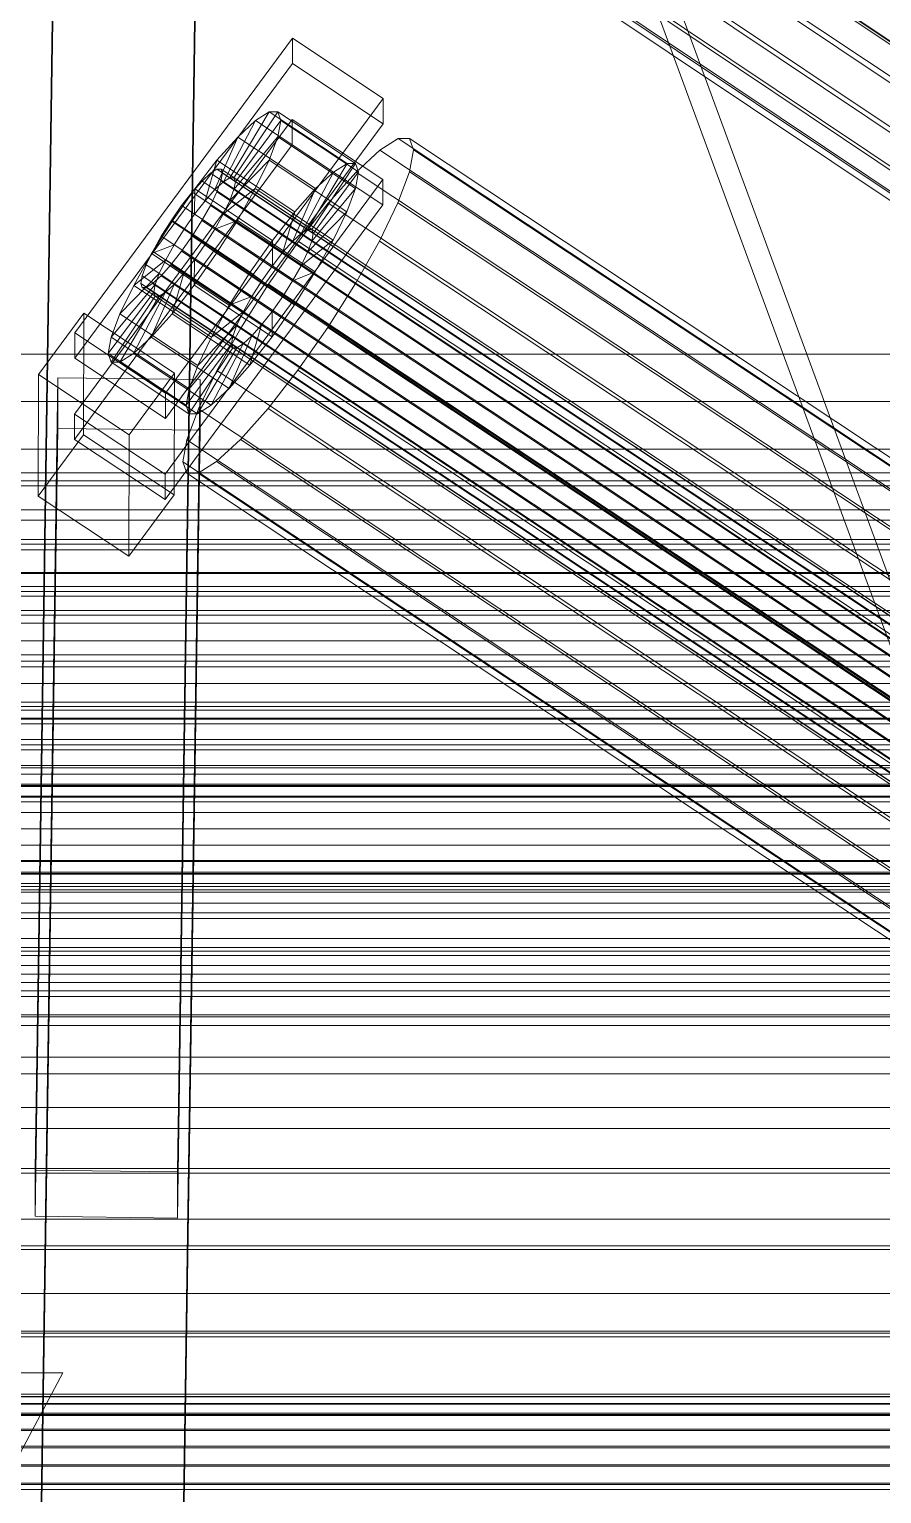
# Model space of a CAD drawing. Header units: millimetres. Extents: x -2500 to 58855, y -53268 to 6837.
# Drawn here: x -379.3 to -271.5, y -33534 to -33348.9 of the extents above; entities that cross this region are included whole.
import ezdxf

# ---------------------------------------------------------------- set-up
doc = ezdxf.new("R2010")
doc.units = ezdxf.units.MM
for name, color, linetype, lineweight in [('frontal_briquetadora', 7, 'Continuous', 0), ('frontal_C01', 7, 'Continuous', 0), ('frontal_C02', 7, 'Continuous', 0), ('frontal_C03', 7, 'Continuous', 0), ('frontal_mezcladora', 7, 'Continuous', 0), ('frontal_secador', 7, 'Continuous', 0)]:
    doc.layers.add(name, color=color, linetype=linetype, lineweight=lineweight)

msp = doc.modelspace()

# ---------------------------------------------------------------- linework, layer by layer
at = {"layer": 'frontal_briquetadora'}
for p, q in [((-170, -33700), (-305, -33332.75)), ((-167, -33700), (-302, -33332.75))]:
    msp.add_line(p, q, dxfattribs=at)
at = {"layer": 'frontal_C01'}
for p, q in [((-373.501, -33387.324), (-345.969, -33350.085)), ((-345.981, -33353.287), (-345.969, -33350.085)), ((-345.969, -33350.085), (-334.501, -33357.697)), ((-345.981, -33353.287), (-373.513, -33390.526)), ((-334.513, -33360.899), (-345.981, -33353.287)), ((-334.501, -33357.697), (-362.033, -33394.936)), ((-334.501, -33357.697), (-334.513, -33360.899)), ((-373.539, -33397.57), (-346.008, -33360.331)), ((-353.892, -33367.708), (-348.918, -33359.389)), ((-353.378, -33367.706), (-347.835, -33359.383)), ((-348.918, -33359.389), (-350.645, -33360.471)), ((-347.835, -33359.383), (-348.918, -33359.389)), ((-348.918, -33359.389), (-339.088, -33365.913)), ((-347.835, -33359.383), (-338.005, -33365.908)), ((-347.47, -33360.456), (-347.835, -33359.383)), ((-346.02, -33363.532), (-346.008, -33360.331)), ((-346.008, -33360.331), (-334.539, -33367.942)), ((-362.045, -33398.137), (-334.513, -33360.899)), ((-354.71, -33368.221), (-350.645, -33360.471)), ((-353.205, -33368.214), (-347.47, -33360.456)), ((-350.645, -33360.471), (-352.899, -33362.558)), ((-350.645, -33360.471), (-340.816, -33366.996)), ((-347.847, -33362.532), (-347.47, -33360.456)), ((-347.47, -33360.456), (-337.64, -33366.98)), ((-346.02, -33363.532), (-373.551, -33400.771)), ((-355.777, -33369.209), (-352.899, -33362.558)), ((-352.899, -33362.558), (-355.525, -33365.505)), ((-353.384, -33369.197), (-347.847, -33362.532)), ((-352.899, -33362.558), (-343.069, -33369.082)), ((-348.941, -33365.472), (-347.847, -33362.532)), ((-347.847, -33362.532), (-338.017, -33369.057)), ((-334.551, -33371.144), (-346.02, -33363.532)), ((-332.629, -33362.763), (-334.938, -33364.211)), ((-331.181, -33362.756), (-332.629, -33362.763)), ((-332.629, -33362.763), (-148.32, -33485.095)), ((-330.692, -33364.19), (-331.181, -33362.756)), ((-331.181, -33362.756), (-146.872, -33485.088)), ((-355.525, -33365.505), (-358.345, -33369.113)), ((-357.021, -33370.606), (-355.525, -33365.505)), ((-355.525, -33365.505), (-345.695, -33372.029)), ((-353.902, -33370.59), (-348.941, -33365.472)), ((-350.678, -33369.075), (-348.941, -33365.472)), ((-348.941, -33365.472), (-339.111, -33371.996)), ((-339.088, -33365.913), (-344.062, -33374.233)), ((-338.005, -33365.908), (-343.549, -33374.23)), ((-340.816, -33366.996), (-339.088, -33365.913)), ((-339.088, -33365.913), (-338.005, -33365.908)), ((-338.005, -33365.908), (-337.64, -33366.98)), ((-334.938, -33364.211), (-337.95, -33366.999)), ((-334.938, -33364.211), (-150.629, -33486.542)), ((-331.197, -33366.966), (-330.692, -33364.19)), ((-330.692, -33364.19), (-146.383, -33486.521)), ((-356.348, -33367.134), (-357.415, -33368.122)), ((-355.53, -33366.621), (-356.348, -33367.134)), ((-356.348, -33367.134), (-142.549, -33509.038)), ((-355.017, -33366.618), (-355.53, -33366.621)), ((-355.53, -33366.621), (-141.731, -33508.525)), ((-355.022, -33368.11), (-354.844, -33367.126)), ((-354.844, -33367.126), (-355.017, -33366.618)), ((-355.017, -33366.618), (-141.218, -33508.523)), ((-354.844, -33367.126), (-141.045, -33509.031)), ((-354.71, -33368.221), (-353.892, -33367.708)), ((-353.892, -33367.708), (-353.378, -33367.706)), ((-344.062, -33374.233), (-353.892, -33367.708)), ((-343.549, -33374.23), (-353.378, -33367.706)), ((-353.378, -33367.706), (-353.205, -33368.214)), ((-340.816, -33366.996), (-344.88, -33374.746)), ((-337.64, -33366.98), (-343.376, -33374.738)), ((-343.069, -33369.082), (-340.816, -33366.996)), ((-337.95, -33366.999), (-341.461, -33370.94)), ((-337.64, -33366.98), (-338.017, -33369.057)), ((-337.95, -33366.999), (-153.641, -33489.331)), ((-332.659, -33370.896), (-331.197, -33366.966)), ((-331.197, -33366.966), (-146.887, -33489.297)), ((-334.539, -33367.942), (-362.071, -33405.181)), ((-358.345, -33369.113), (-361.166, -33373.135)), ((-358.659, -33369.518), (-359.995, -33371.227)), ((-357.415, -33368.122), (-358.659, -33369.518)), ((-358.659, -33369.518), (-144.861, -33511.423)), ((-358.345, -33369.113), (-358.357, -33372.314)), ((-348.515, -33375.637), (-358.345, -33369.113)), ((-357.415, -33368.122), (-143.617, -33510.026)), ((-357.021, -33370.606), (-355.777, -33369.209)), ((-356.363, -33371.209), (-355.541, -33369.503)), ((-355.777, -33369.209), (-354.71, -33368.221)), ((-345.947, -33375.734), (-355.777, -33369.209)), ((-355.541, -33369.503), (-355.022, -33368.11)), ((-355.541, -33369.503), (-141.742, -33511.407)), ((-355.022, -33368.11), (-141.224, -33510.015)), ((-354.725, -33372.296), (-350.678, -33369.075)), ((-344.88, -33374.746), (-354.71, -33368.221)), ((-353.384, -33369.197), (-353.902, -33370.59)), ((-353.205, -33368.214), (-353.384, -33369.197)), ((-343.554, -33375.722), (-353.384, -33369.197)), ((-343.376, -33374.738), (-353.205, -33368.214)), ((-352.938, -33373.094), (-350.678, -33369.075)), ((-350.678, -33369.075), (-340.848, -33375.599)), ((-343.069, -33369.082), (-345.947, -33375.734)), ((-345.695, -33372.029), (-343.069, -33369.082)), ((-338.017, -33369.057), (-343.554, -33375.722)), ((-338.017, -33369.057), (-339.111, -33371.996)), ((-334.539, -33367.942), (-334.551, -33371.144)), ((-362.083, -33408.383), (-334.551, -33371.144)), ((-359.995, -33371.227), (-361.332, -33373.132)), ((-146.196, -33513.132), (-359.995, -33371.227)), ((-358.357, -33372.314), (-357.021, -33370.606)), ((-357.434, -33373.113), (-356.363, -33371.209)), ((-347.191, -33377.13), (-357.021, -33370.606)), ((-356.363, -33371.209), (-142.565, -33513.113)), ((-353.902, -33370.59), (-354.725, -33372.296)), ((-344.073, -33377.114), (-353.902, -33370.59)), ((-341.461, -33370.94), (-345.231, -33375.763)), ((-341.461, -33370.94), (-157.152, -33493.271)), ((-334.981, -33375.712), (-332.659, -33370.896)), ((-332.659, -33370.896), (-148.35, -33493.227)), ((-361.166, -33373.135), (-363.797, -33377.298)), ((-361.332, -33373.132), (-362.578, -33375.104)), ((-361.332, -33373.132), (-147.533, -33515.037)), ((-359.693, -33374.22), (-361.166, -33373.135)), ((-361.166, -33373.135), (-351.336, -33379.659)), ((-359.693, -33374.22), (-358.357, -33372.314)), ((-358.68, -33375.085), (-357.434, -33373.113)), ((-358.357, -33372.314), (-348.527, -33378.839)), ((-357.434, -33373.113), (-143.635, -33515.017)), ((-354.725, -33372.296), (-355.796, -33374.2)), ((-355.796, -33374.2), (-352.938, -33373.094)), ((-355.569, -33377.257), (-352.938, -33373.094)), ((-344.895, -33378.821), (-354.725, -33372.296)), ((-352.938, -33373.094), (-343.108, -33379.618)), ((-348.515, -33375.637), (-345.695, -33372.029)), ((-345.695, -33372.029), (-347.191, -33377.13)), ((-339.111, -33371.996), (-344.073, -33377.114)), ((-339.111, -33371.996), (-340.848, -33375.599)), ((-362.578, -33375.104), (-363.648, -33377.008)), ((-362.578, -33375.104), (-148.779, -33517.009)), ((-360.939, -33376.192), (-359.693, -33374.22)), ((-360.017, -33376.99), (-358.68, -33375.085)), ((-349.863, -33380.744), (-359.693, -33374.22)), ((-358.68, -33375.085), (-144.881, -33516.989)), ((-355.796, -33374.2), (-357.042, -33376.172)), ((-345.966, -33380.725), (-355.796, -33374.2)), ((-344.88, -33374.746), (-345.947, -33375.734)), ((-344.062, -33374.233), (-344.88, -33374.746)), ((-343.549, -33374.23), (-344.062, -33374.233)), ((-343.554, -33375.722), (-343.376, -33374.738)), ((-343.376, -33374.738), (-343.549, -33374.23)), ((-363.648, -33377.008), (-364.471, -33378.715)), ((-360.939, -33376.192), (-363.797, -33377.298)), ((-363.648, -33377.008), (-149.85, -33518.913)), ((-362.01, -33378.096), (-360.939, -33376.192)), ((-361.352, -33378.699), (-360.017, -33376.99)), ((-351.109, -33382.716), (-360.939, -33376.192)), ((-360.017, -33376.99), (-146.218, -33518.895)), ((-357.042, -33376.172), (-358.378, -33378.078)), ((-357.042, -33376.172), (-355.569, -33377.257)), ((-347.212, -33382.697), (-357.042, -33376.172)), ((-351.336, -33379.659), (-348.515, -33375.637)), ((-345.231, -33375.763), (-349.002, -33381.14)), ((-348.527, -33378.839), (-348.515, -33375.637)), ((-345.947, -33375.734), (-347.191, -33377.13)), ((-160.922, -33498.094), (-345.231, -33375.763)), ((-340.848, -33375.599), (-344.895, -33378.821)), ((-344.073, -33377.114), (-343.554, -33375.722)), ((-340.848, -33375.599), (-343.108, -33379.618)), ((-338.003, -33381.085), (-334.981, -33375.712)), ((-334.981, -33375.712), (-150.672, -33498.043)), ((-363.797, -33377.298), (-366.057, -33381.318)), ((-362.01, -33378.096), (-366.057, -33381.318)), ((-364.471, -33378.715), (-364.989, -33380.107)), ((-364.471, -33378.715), (-150.672, -33520.619)), ((-363.797, -33377.298), (-353.967, -33383.822)), ((-362.833, -33379.802), (-362.01, -33378.096)), ((-362.596, -33380.095), (-361.352, -33378.699)), ((-352.18, -33384.62), (-362.01, -33378.096)), ((-361.352, -33378.699), (-147.554, -33520.604)), ((-358.378, -33378.078), (-359.714, -33379.787)), ((-358.39, -33381.279), (-355.569, -33377.257)), ((-358.378, -33378.078), (-358.39, -33381.279)), ((-348.548, -33384.602), (-358.378, -33378.078)), ((-355.569, -33377.257), (-345.739, -33383.781)), ((-348.527, -33378.839), (-349.863, -33380.744)), ((-347.191, -33377.13), (-348.527, -33378.839)), ((-345.966, -33380.725), (-344.895, -33378.821)), ((-344.895, -33378.821), (-344.073, -33377.114)), ((-362.833, -33379.802), (-367.794, -33384.92)), ((-364.989, -33380.107), (-365.168, -33381.091)), ((-364.989, -33380.107), (-151.191, -33522.012)), ((-363.664, -33381.083), (-362.596, -33380.095)), ((-363.351, -33381.195), (-362.833, -33379.802)), ((-353.003, -33386.326), (-362.833, -33379.802)), ((-362.596, -33380.095), (-148.798, -33522)), ((-359.714, -33379.787), (-361.21, -33384.887)), ((-359.714, -33379.787), (-360.958, -33381.183)), ((-349.884, -33386.311), (-359.714, -33379.787)), ((-353.967, -33383.822), (-351.336, -33379.659)), ((-351.336, -33379.659), (-349.863, -33380.744)), ((-347.212, -33382.697), (-345.966, -33380.725)), ((-343.108, -33379.618), (-345.966, -33380.725)), ((-343.108, -33379.618), (-345.739, -33383.781)), ((-363.53, -33382.178), (-369.265, -33389.936)), ((-363.351, -33381.195), (-368.888, -33387.86)), ((-366.057, -33381.318), (-367.794, -33384.92)), ((-362.025, -33382.171), (-366.09, -33389.921)), ((-366.057, -33381.318), (-356.228, -33387.842)), ((-365.168, -33381.091), (-364.995, -33381.599)), ((-365.168, -33381.091), (-151.369, -33522.995)), ((-364.995, -33381.599), (-364.482, -33381.596)), ((-364.995, -33381.599), (-151.196, -33523.503)), ((-364.482, -33381.596), (-363.664, -33381.083)), ((-364.482, -33381.596), (-150.683, -33523.501)), ((-360.958, -33381.183), (-363.836, -33387.835)), ((-363.664, -33381.083), (-149.865, -33522.988)), ((-363.53, -33382.178), (-363.351, -33381.195)), ((-363.357, -33382.686), (-363.53, -33382.178)), ((-353.7, -33388.703), (-363.53, -33382.178)), ((-353.521, -33387.719), (-363.351, -33381.195)), ((-362.025, -33382.171), (-362.843, -33382.684)), ((-360.958, -33381.183), (-362.025, -33382.171)), ((-352.196, -33388.695), (-362.025, -33382.171)), ((-361.21, -33384.887), (-358.39, -33381.279)), ((-351.128, -33387.707), (-360.958, -33381.183)), ((-358.39, -33381.279), (-348.56, -33387.804)), ((-349.002, -33381.14), (-352.519, -33386.705)), ((-349.863, -33380.744), (-351.109, -33382.716)), ((-349.002, -33381.14), (-164.693, -33503.471)), ((-341.52, -33386.65), (-338.003, -33381.085)), ((-338.003, -33381.085), (-153.694, -33503.417)), ((-363.357, -33382.686), (-368.9, -33391.009)), ((-362.843, -33382.684), (-367.817, -33391.003)), ((-362.843, -33382.684), (-363.357, -33382.686)), ((-353.527, -33389.211), (-363.357, -33382.686)), ((-353.014, -33389.208), (-362.843, -33382.684)), ((-356.228, -33387.842), (-353.967, -33383.822)), ((-353.967, -33383.822), (-351.109, -33382.716)), ((-351.109, -33382.716), (-352.18, -33384.62)), ((-345.739, -33383.781), (-348.56, -33387.804)), ((-348.548, -33384.602), (-347.212, -33382.697)), ((-345.739, -33383.781), (-347.212, -33382.697)), ((-378.086, -33392.57), (-372.35, -33384.812)), ((-372.408, -33400.18), (-372.35, -33384.812)), ((-372.35, -33384.812), (-360.882, -33392.424)), ((-367.794, -33384.92), (-368.888, -33387.86)), ((-367.794, -33384.92), (-357.964, -33391.444)), ((-363.836, -33387.835), (-361.21, -33384.887)), ((-361.21, -33384.887), (-351.38, -33391.412)), ((-356.228, -33387.842), (-352.18, -33384.62)), ((-352.18, -33384.62), (-353.003, -33386.326)), ((-349.884, -33386.311), (-348.548, -33384.602)), ((-348.56, -33387.804), (-348.548, -33384.602)), ((-373.501, -33387.324), (-373.513, -33390.526)), ((-362.033, -33394.936), (-373.501, -33387.324)), ((-368.888, -33387.86), (-369.265, -33389.936)), ((-368.888, -33387.86), (-359.058, -33394.384)), ((-366.09, -33389.921), (-363.836, -33387.835)), ((-363.836, -33387.835), (-354.006, -33394.359)), ((-359.058, -33394.384), (-353.521, -33387.719)), ((-357.964, -33391.444), (-353.003, -33386.326)), ((-357.964, -33391.444), (-356.228, -33387.842)), ((-352.519, -33386.705), (-355.541, -33392.079)), ((-354.006, -33394.359), (-351.128, -33387.707)), ((-353.521, -33387.719), (-353.7, -33388.703)), ((-353.003, -33386.326), (-353.521, -33387.719)), ((-352.519, -33386.705), (-168.21, -33509.037)), ((-352.196, -33388.695), (-351.128, -33387.707)), ((-351.38, -33391.412), (-349.884, -33386.311)), ((-348.56, -33387.804), (-351.38, -33391.412)), ((-351.128, -33387.707), (-349.884, -33386.311)), ((-345.291, -33392.028), (-341.52, -33386.65)), ((-341.52, -33386.65), (-157.211, -33508.982)), ((-369.265, -33389.936), (-368.9, -33391.009)), ((-369.265, -33389.936), (-359.436, -33396.461)), ((-367.817, -33391.003), (-366.09, -33389.921)), ((-366.09, -33389.921), (-356.26, -33396.445)), ((-359.436, -33396.461), (-353.7, -33388.703)), ((-359.07, -33397.533), (-353.527, -33389.211)), ((-357.987, -33397.528), (-353.014, -33389.208)), ((-356.26, -33396.445), (-352.196, -33388.695)), ((-353.7, -33388.703), (-353.527, -33389.211)), ((-353.527, -33389.211), (-353.014, -33389.208)), ((-353.014, -33389.208), (-352.196, -33388.695)), ((-373.513, -33390.526), (-362.045, -33398.137)), ((-368.9, -33391.009), (-367.817, -33391.003)), ((-368.9, -33391.009), (-359.07, -33397.533)), ((-367.817, -33391.003), (-357.987, -33397.528)), ((-359.058, -33394.384), (-357.964, -33391.444)), ((-351.38, -33391.412), (-354.006, -33394.359)), ((-378.512, -33584.927), (-375.644, -33392.979)), ((-378.086, -33392.57), (-378.143, -33407.938)), ((-366.618, -33400.182), (-378.086, -33392.57)), ((-375.644, -33399.383), (-375.644, -33392.979)), ((-375.644, -33392.979), (-357.646, -33393.221)), ((-360.882, -33392.424), (-366.618, -33400.182)), ((-360.882, -33392.424), (-360.939, -33407.792)), ((-357.646, -33393.221), (-360.514, -33585.168)), ((-355.541, -33392.079), (-357.863, -33396.895)), ((-357.646, -33393.221), (-357.646, -33399.624)), ((-355.541, -33392.079), (-171.232, -33514.41)), ((-349.061, -33396.851), (-345.291, -33392.028)), ((-345.291, -33392.028), (-160.982, -33514.359)), ((-362.045, -33398.137), (-362.033, -33394.936)), ((-359.436, -33396.461), (-359.058, -33394.384)), ((-354.006, -33394.359), (-356.26, -33396.445)), ((-359.07, -33397.533), (-359.436, -33396.461)), ((-357.863, -33396.895), (-359.326, -33400.825)), ((-356.26, -33396.445), (-357.987, -33397.528)), ((-357.863, -33396.895), (-173.554, -33519.226)), ((-352.572, -33400.791), (-349.061, -33396.851)), ((-349.061, -33396.851), (-164.752, -33519.182)), ((-373.539, -33397.57), (-373.551, -33400.771)), ((-362.071, -33405.181), (-373.539, -33397.57)), ((-357.987, -33397.528), (-359.07, -33397.533)), ((-378.512, -33591.331), (-375.644, -33399.383)), ((-372.408, -33400.18), (-378.143, -33407.938)), ((-357.646, -33399.624), (-375.644, -33399.383)), ((-373.551, -33400.771), (-362.083, -33408.383)), ((-360.939, -33407.792), (-372.408, -33400.18)), ((-366.675, -33415.55), (-366.618, -33400.182)), ((-360.514, -33591.572), (-357.646, -33399.624)), ((-359.326, -33400.825), (-359.83, -33403.601)), ((-359.326, -33400.825), (-175.016, -33523.156)), ((-355.584, -33403.58), (-352.572, -33400.791)), ((-352.572, -33400.791), (-168.263, -33523.122)), ((-359.83, -33403.601), (-359.341, -33405.034)), ((-359.83, -33403.601), (-175.521, -33525.932)), ((-357.893, -33405.027), (-355.584, -33403.58)), ((-355.584, -33403.58), (-171.275, -33525.911)), ((-362.083, -33408.383), (-362.071, -33405.181)), ((-359.341, -33405.034), (-357.893, -33405.027)), ((-359.341, -33405.034), (-175.032, -33527.366)), ((-357.893, -33405.027), (-173.584, -33527.358)), ((-378.143, -33407.938), (-366.675, -33415.55)), ((-366.675, -33415.55), (-360.939, -33407.792)), ((-450, -33413.426), (450, -33413.426)), ((450, -33426.233), (-450, -33426.233)), ((450, -33446.584), (-450, -33446.584)), ((-450, -33459.391), (450, -33459.391))]:
    msp.add_line(p, q, dxfattribs=at)
at = {"layer": 'frontal_C02'}
for p, q in [((-365.168, -33287.049), (-151.369, -33430.29)), ((-364.995, -33287.49), (-151.196, -33430.731)), ((-364.482, -33287.42), (-150.683, -33430.661)), ((-355.541, -33298.696), (-171.232, -33422.18)), ((-378.512, -33493.127), (-375.644, -33299.36)), ((-357.646, -33299.603), (-360.514, -33493.37)), ((-349.061, -33302.198), (-164.752, -33425.682)), ((-357.863, -33303.395), (-173.554, -33426.879)), ((-378.512, -33498.972), (-375.644, -33305.205)), ((-360.514, -33499.216), (-357.646, -33305.449)), ((-352.572, -33306.255), (-168.263, -33429.739)), ((-359.326, -33307.173), (-175.016, -33430.657)), ((-359.83, -33309.772), (-175.521, -33433.256)), ((-355.584, -33309.195), (-171.275, -33432.679)), ((-359.341, -33311.016), (-175.032, -33434.5)), ((-357.893, -33310.819), (-173.584, -33434.303)), ((-425, -33487.86), (425, -33487.86)), ((-360.514, -33493.37), (-378.512, -33493.127)), ((-378.512, -33493.127), (-378.512, -33498.972)), ((-360.514, -33499.216), (-360.514, -33493.37)), ((-378.512, -33498.972), (-360.514, -33499.216)), ((425, -33499.336), (-425, -33499.336)), ((425, -33502.707), (-425, -33502.707)), ((430, -33508.746), (-430, -33508.746)), ((430, -33513.746), (-430, -33513.746)), ((-425, -33514.183), (425, -33514.183)), ((-430, -33621.746), (-375, -33518.746)), ((-375, -33518.746), (-430, -33518.746))]:
    msp.add_line(p, q, dxfattribs=at)
at = {"layer": 'frontal_C03'}
for p, q in [((-450, -33455.734), (450, -33455.734)), ((450, -33467.291), (-450, -33467.291)), ((450, -33469.415), (-450, -33469.415)), ((-450, -33480.972), (450, -33480.972)), ((-450, -33521.461), (450, -33521.461)), ((-450, -33521.742), (450, -33521.742)), ((-450, -33521.793), (450, -33521.793)), ((-450, -33522.618), (450, -33522.618)), ((-450, -33522.715), (450, -33522.715)), ((-450, -33524.027), (450, -33524.027)), ((-450, -33524.166), (450, -33524.166)), ((-450, -33525.876), (450, -33525.876)), ((-450, -33526.045), (450, -33526.045)), ((450, -33528.036), (-450, -33528.036)), ((-450, -33528.226), (450, -33528.226)), ((-450, -33530.362), (450, -33530.362)), ((-450, -33530.558), (450, -33530.558)), ((-450, -33532.695), (450, -33532.695)), ((-450, -33532.884), (450, -33532.884))]:
    msp.add_line(p, q, dxfattribs=at)
at = {"layer": 'frontal_mezcladora'}
for p, q in [((-980, -33390), (-80, -33390)), ((-1450, -33428.8), (-160, -33428.8)), ((-1450, -33429.522), (-160, -33429.522)), ((-1450, -33431.64), (-160, -33431.64)), ((-1450, -33435.009), (-160, -33435.009)), ((-1450, -33439.4), (-160, -33439.4)), ((-1450, -33444.513), (-160, -33444.513)), ((-160, -33450), (-1450, -33450)), ((-1450, -33455.487), (-160, -33455.487)), ((-1450, -33460.6), (-160, -33460.6)), ((-1450, -33464.991), (-160, -33464.991)), ((-1450, -33468.36), (-160, -33468.36)), ((-1450, -33470.478), (-160, -33470.478)), ((-1450, -33471.2), (-160, -33471.2))]:
    msp.add_line(p, q, dxfattribs=at)
at = {"layer": 'frontal_secador'}
for p, q in [((-1250, -33396), (1250, -33396)), ((-1250, -33402), (1250, -33402)), ((-1250, -33405), (1250, -33405)), ((1250, -33406), (-1250, -33406)), ((-1250, -33406.659), (1250, -33406.659)), ((1250, -33409.659), (-1250, -33409.659)), ((-1250, -33411), (1250, -33411)), ((1250, -33414), (-1250, -33414)), ((-1250, -33414.728), (1250, -33414.728)), ((-1250, -33417.588), (1250, -33417.588)), ((1250, -33417.728), (-1250, -33417.728)), ((-1250, -33419.387), (1250, -33419.387)), ((-1250, -33420), (1250, -33420)), ((1250, -33420.588), (-1250, -33420.588)), ((1250, -33422.387), (-1250, -33422.387)), ((1250, -33423), (-1250, -33423)), ((1250, -33424), (-1250, -33424)), ((-1250, -33428), (1250, -33428)), ((1250, -33434), (-1250, -33434)), ((1250, -33434.545), (-1250, -33434.545)), ((1250, -33436), (-1250, -33436)), ((1250, -33436.144), (-1250, -33436.144)), ((1250, -33436.709), (-1250, -33436.709)), ((1250, -33438.686), (-1250, -33438.686)), ((1250, -33440), (-1250, -33440)), ((1320, -33442), (-1320, -33442)), ((1320, -33442.273), (-1320, -33442.273)), ((1320, -33443.072), (-1320, -33443.072)), ((1250, -33442), (-1250, -33442)), ((1320, -33444.343), (-1320, -33444.343)), ((1250, -33444.651), (-1250, -33444.651)), ((1320, -33446), (-1320, -33446)), ((1250, -33445.859), (-1250, -33445.859)), ((-1250, -33446), (1250, -33446)), ((1320, -33447.929), (-1320, -33447.929)), ((-1320, -33450), (1320, -33450)), ((-1250, -33450), (1250, -33450)), ((1320, -33452.071), (-1320, -33452.071)), ((1320, -33454), (-1320, -33454)), ((1250, -33454.141), (-1250, -33454.141)), ((1320, -33455.657), (-1320, -33455.657)), ((1320, -33456.928), (-1320, -33456.928)), ((1320, -33457.727), (-1320, -33457.727)), ((1320, -33458), (-1320, -33458)), ((1250, -33457.285), (-1250, -33457.285)), ((1250, -33458), (-1250, -33458)), ((1250, -33461.314), (-1250, -33461.314)), ((1250, -33463.856), (-1250, -33463.856)), ((1250, -33465.455), (-1250, -33465.455)), ((1250, -33466), (-1250, -33466)), ((1360, -33473.5), (-1360, -33473.5)), ((1360, -33474.863), (-1360, -33474.863)), ((1250, -33473.75), (-1250, -33473.75)), ((1360, -33478.859), (-1360, -33478.859)), ((1360, -33485.216), (-1360, -33485.216)), ((1360, -33493.5), (-1360, -33493.5)), ((1250, -33492.924), (-1250, -33492.924)), ((1360, -33503.147), (-1360, -33503.147)), ((-1360, -33513.5), (1360, -33513.5)), ((-1250, -33513.5), (1250, -33513.5)), ((1360, -33523.853), (-1360, -33523.853)), ((1360, -33533.5), (-1360, -33533.5))]:
    msp.add_line(p, q, dxfattribs=at)

doc.saveas('drawing.dxf')
